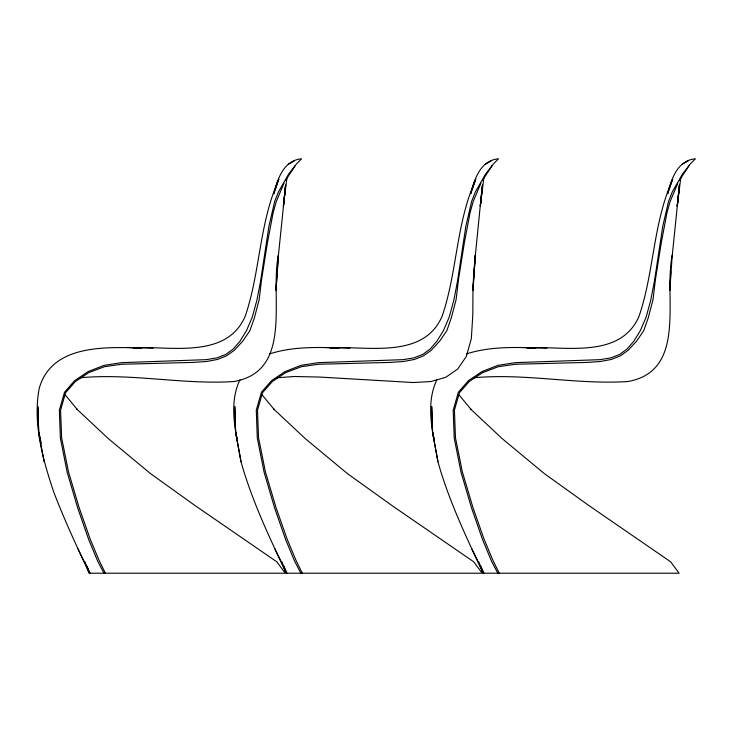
<?xml version="1.0" encoding="UTF-8"?>
<svg xmlns="http://www.w3.org/2000/svg" width="732" height="732" viewBox="0 0 732 732"><rect width="100%" height="100%" fill="white"/><g stroke="black" fill="none" stroke-linecap="round" stroke-linejoin="round"><path stroke-width="1.1" d="M670.759 271.618L669.826 290.32L672.223 255.184C663.512 297.284 687.577 370.877 627.864 381.537C576.66 384.84 525.512 373.046 474.299 377.749M283.485 206.076L285.562 185.26L283.357 206.168L287.008 177.318M277.373 377.749L294.264 376.495L319.765 377.062L413.196 382.534L430.947 381.537L445.815 377.282L457.665 369.038L466.321 356.466L471.353 338.532L472.817 314.568L472.964 290.439L475.306 255.184L473.842 271.618L472.909 290.32L475.37 254.965L481.4 194.492L482.479 185.26L480.274 206.168L483.925 177.318M677.329 206.076L679.406 185.26L677.192 206.168L680.852 177.318M480.412 206.076L482.544 185.059M672.296 254.965L679.461 185.059M285.626 185.059L278.453 254.965L275.982 290.32L278.389 255.184C269.678 297.284 293.733 370.877 234.02 381.537C182.817 384.84 131.669 373.046 80.456 377.749M103.971 573.211L97.74 561.298L88.709 539.576L77.693 507.953L67.152 472.122L60.363 438.02L59.356 410.121L64.535 392.224L74.591 380.667L88.151 371.572L104.09 365.369L121.366 362.66L206.378 359.65L217.12 357.82L225.767 354.453L233.206 349.045L239.959 341.231L246.483 330.681L252.293 317.093L256.895 300.239L260.565 281.289L268.918 226.307L274.665 201.556L278.48 191.857L288.664 174.051L296.433 163.968L301.557 158.789C283.54 160.418 277.611 178.855 273.85 193.715M300.898 573.211L294.657 561.298L285.636 539.576L274.61 507.953L264.078 472.122L257.28 438.02L256.282 410.121L261.452 392.224L271.517 380.667L285.077 371.572L301.017 365.369L318.283 362.66L403.305 359.65L414.038 357.82L422.693 354.453L430.123 349.045L436.885 341.231L443.409 330.681L449.219 317.093L453.822 300.239L457.482 281.289L465.836 226.307L471.591 201.556L475.397 191.857L485.581 174.051L493.359 163.968L498.483 158.789C480.457 160.418 474.528 178.855 470.777 193.715M497.815 573.211L491.584 561.298L482.553 539.576L471.536 507.953L460.995 472.122L454.206 438.02L453.2 410.121L458.378 392.224L468.434 380.667L481.995 371.572L497.934 365.369L515.209 362.66L600.222 359.65L610.964 357.82L619.611 354.453L627.049 349.045L633.802 341.231L640.326 330.681L646.136 317.093L650.739 300.239L654.408 281.289L662.762 226.307L668.508 201.556L672.324 191.857L682.508 174.051L690.276 163.968L695.4 158.789C677.375 160.418 671.454 178.855 667.694 193.715M273.905 193.541L278.828 179.093L275.516 187.932L277.401 181.994M470.822 193.541L475.754 179.093L472.433 187.932L474.318 181.994M667.749 193.541L672.671 179.093L669.359 187.932L671.244 181.994M276.01 186.166C259.192 227.826 259.659 273.86 245.247 316.132C226.591 359.604 170.007 345.87 132.968 347.727L141.88 348.084C105.362 346.886 51.359 344.333 39.171 388.591C32.711 423.563 42.749 459.174 53.784 492.188C64.352 519.747 76.787 546.502 89.304 573.211L285.279 573.211L276.797 561.81L195.16 505.629L150.417 473.54L108.245 438.541L76.668 408.968L77.235 409.453L65.459 395.216M472.936 186.166C456.118 227.826 456.585 273.86 442.174 316.132C423.517 359.604 366.933 345.87 329.894 347.727L338.806 348.084M669.853 186.166C653.036 227.826 653.502 273.86 639.091 316.132C620.434 359.604 563.85 345.87 526.811 347.727L535.723 348.084M239.986 379.716C227.634 405.491 236.656 435.073 241.002 461.736C251.817 500.496 269.285 536.858 286.23 573.211L482.196 573.211L473.723 561.81L392.078 505.629L347.343 473.54L305.171 438.541L273.594 408.968L274.152 409.453L262.385 395.216M436.913 379.716C424.551 405.491 433.573 435.073 437.928 461.736C448.743 500.496 466.202 536.858 483.147 573.211L679.122 573.211L670.64 561.81L589.004 505.629L544.26 473.54L502.088 438.541L470.511 408.968L471.079 409.453L459.303 395.216M283.989 183.183L276.193 201.739L273.082 212.985L267.436 242.777L261.516 279.963L259.183 299.598L254.407 317.816L249.896 330.663L242.832 341.048L234.222 350.399L226.453 355.871L217.55 359.43L206.58 361.498L192.781 362.432L121.549 364.252L104.484 366.705L88.764 372.615L75.423 381.491L65.587 392.718L60.573 410.222L61.634 437.818L68.46 471.692L79.038 507.34L90.091 538.834L99.14 560.483L105.381 573.211M480.915 183.183L473.119 201.739L470.008 212.985L464.353 242.777L458.433 279.963L456.109 299.598L451.324 317.816L446.813 330.663L439.758 341.048L431.139 350.399L423.37 355.871L414.477 359.43L403.506 361.498L389.708 362.432L318.475 364.252L301.401 366.705L285.681 372.615L272.341 381.491L262.513 392.718L257.499 410.222L258.552 437.818L265.377 471.692L275.955 507.34L287.017 538.834L296.057 560.483L302.298 573.211M677.832 183.183L670.036 201.739L666.925 212.985L661.28 242.777L655.36 279.963L653.026 299.598L648.25 317.816L643.739 330.663L636.675 341.048L628.065 350.399L620.288 355.871L611.394 359.43L600.423 361.498L586.625 362.432L515.392 364.252L498.327 366.705L482.608 372.615L469.258 381.491L459.431 392.718L454.416 410.222L455.478 437.818L462.304 471.692L472.881 507.34L483.934 538.834L492.984 560.483L499.224 573.211M285.626 180.301L295.335 165.478M482.544 180.301L492.252 165.478M679.47 180.301L689.178 165.478M288.271 164.352L294.227 161.049M485.188 164.352L491.145 161.049M682.105 164.352L688.071 161.049M269.769 353.876C295.609 345.477 323.224 347.618 349.969 348.13M466.687 353.876C492.535 345.477 520.141 347.618 546.886 348.13M127.606 347.48L153.043 348.13M521.449 347.48L535.787 348.075M324.523 347.48L338.87 348.075M471.655 548.497L483.779 573.211L480.842 566.092M274.738 548.497L286.853 573.211L283.925 566.092M77.812 548.497L89.935 573.211L86.998 566.092M478.627 561.572L483.147 573.211M281.71 561.572L286.23 573.211M84.784 561.572L89.304 573.211M432.594 432.96L431.706 406.544L432.539 432.219L434.378 440.554M235.677 432.96L234.789 406.544L235.613 432.219L237.461 440.554M38.75 432.96L37.863 406.544L38.695 432.219L40.535 440.554M434.341 440.014L432.539 432.219L437.928 461.736M237.415 440.014L235.613 432.219L241.002 461.736M41.267 443.354L38.695 432.219L44.085 461.736"/></g></svg>
